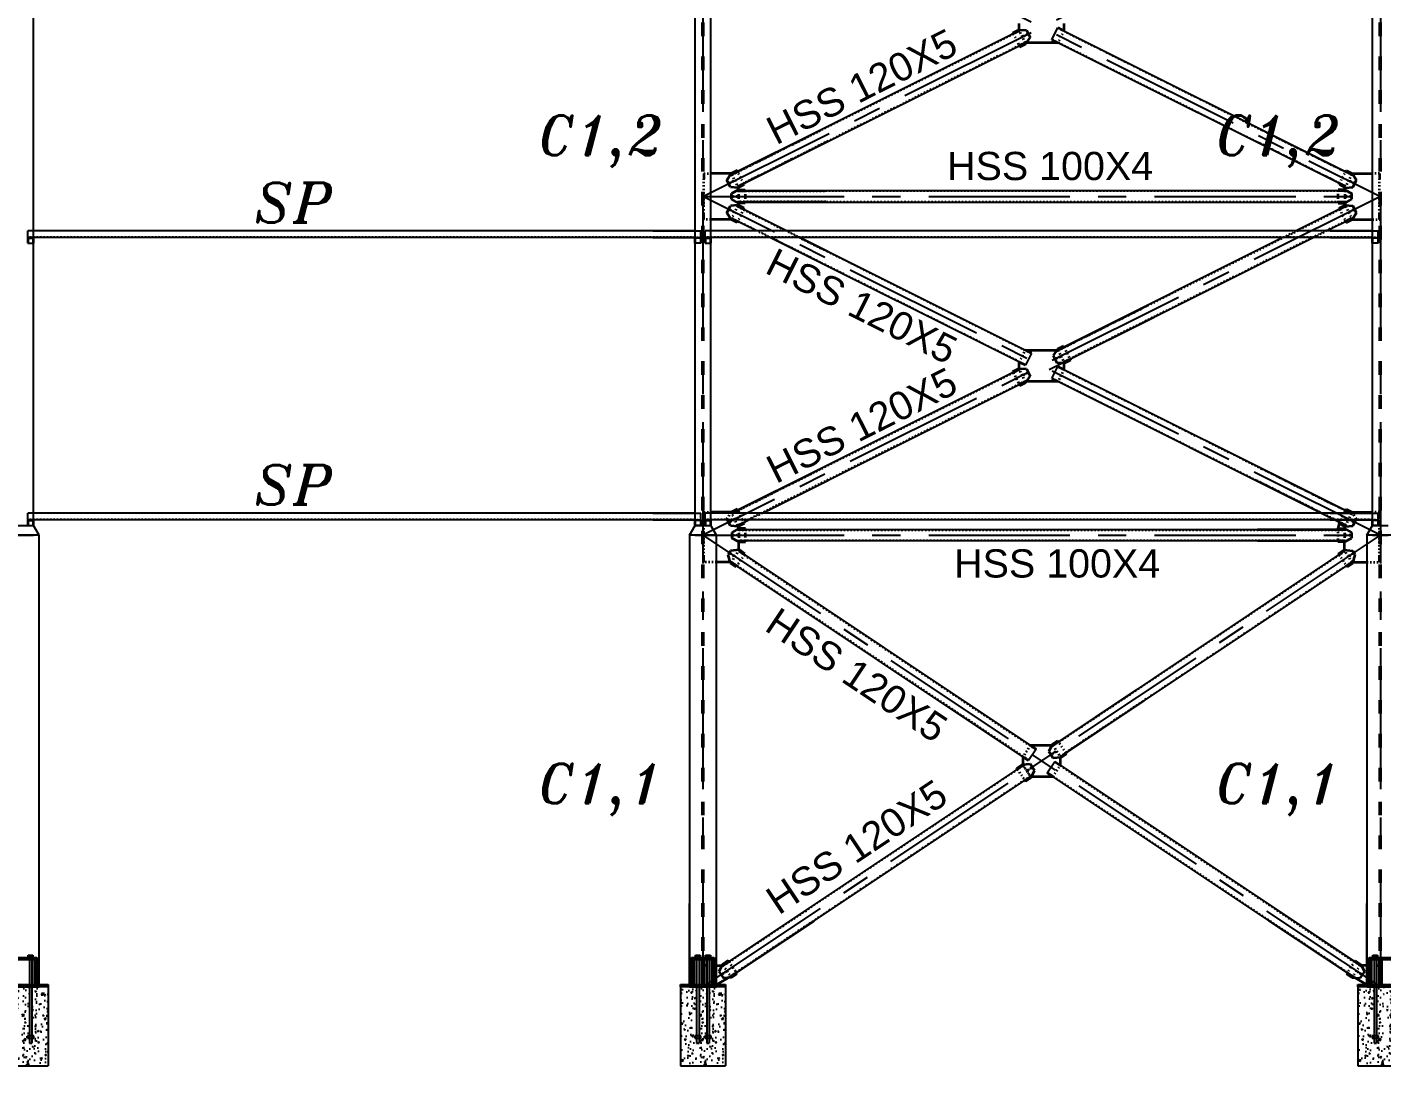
# Model space of a CAD drawing. Header units: inches. Extents: x -15 to 1885144, y -42615 to 866270.
# Drawn here: x 1685010 to 1697010, y -40137 to -30937 of the extents above; entities that cross this region are included whole.
import ezdxf

# ---------------------------------------------------------------- set-up
doc = ezdxf.new("R2010")
doc.units = ezdxf.units.IN
doc.header["$LTSCALE"] = 100
doc.header["$MEASUREMENT"] = 0
for name, pattern in [('CENTER', [2, 1.25, -0.25, 0.25, -0.25]), ('dash line', [30, 12, -18]), ('PHANTOM2', [1.25, 0.625, -0.125, 0.125, -0.125, 0.125, -0.125])]:
    doc.linetypes.add(name, pattern=pattern)
for name, color, linetype in [('axis', 8, 'PHANTOM2'), ('bolt', 1, 'Continuous'), ('bracing', 6, 'Continuous'), ('layout', 7, 'Continuous'), ('pedestal', 9, 'Continuous'), ('purlins', 4, 'Continuous'), ('sections', 3, 'Continuous'), ('text', 3, 'Continuous')]:
    doc.layers.add(name, color=color, linetype=linetype)
doc.layers.add('gusset plate', color=1, linetype='Continuous', lineweight=35)
doc.layers.add('weld', color=2, linetype='Continuous', lineweight=35)
doc.styles.get("Standard").update_dxf_attribs({"font": 'arial.ttf'})
doc.styles.add('TEXT-3', font='ITALICT.shx', dxfattribs={"height": 350})
pattern_1 = [(45, (811036.16079, -96278.5283), (-0.088388347648, 0.088388347648), [])]
pattern_2 = [(45, (811036.16079, -93778.5283), (-0.088388347648, 0.088388347648), [])]

# ---------------------------------------------------------------- blocks, each defined once
blk = doc.blocks.new('*U1041')
at = {"layer": 'text', "linetype": 'Continuous', "style": 'TEXT-3'}
for s, p in [('C1,3', (-617, 5050)), ('C1,2', (-617, 407)), ('C1,1', (-617, -5334))]:
    blk.add_text(s, height=350, dxfattribs=at).set_placement(p)
blk = doc.blocks.new('*U1042')
at = {"layer": 'text', "color": 0, "linetype": 'ByBlock', "lineweight": -2, "transparency": 16777216}
for p in [(48000, 0), (54000, 0)]:
    blk.add_blockref('*U1041', p, dxfattribs=at)

msp = doc.modelspace()

# ---------------------------------------------------------------- hatches: boundary and pattern name
at = {"layer": 'bolt', "ltscale": 10}
h = msp.add_hatch(dxfattribs=at)
h.set_pattern_fill('ANSI31', color=256)
h.set_pattern_definition([(45, (805036.16079, -93778.5283), (-0.088388347648, 0.088388347648), [])])
h.paths.add_polyline_path([(1685035.789, -32800.118), (1685045.789, -32800.118), (1685045.789, -32805.118), (1685035.789, -32805.118)])
h = msp.add_hatch(dxfattribs=at)
h.set_pattern_fill('ANSI31', color=256)
h.set_pattern_definition(pattern_2)
h.paths.add_polyline_path([(1690955.789, -32800.118), (1690945.789, -32800.118), (1690945.789, -32805.118), (1690955.789, -32805.118)])
h = msp.add_hatch(dxfattribs=at)
h.set_pattern_fill('ANSI31', color=256)
h.set_pattern_definition(pattern_2)
h.paths.add_polyline_path([(1691035.789, -32800.118), (1691045.789, -32800.118), (1691045.789, -32805.118), (1691035.789, -32805.118)])
h = msp.add_hatch(dxfattribs=at)
h.set_pattern_fill('ANSI31', color=256)
h.set_pattern_definition([(45, (817036.16079, -93778.5283), (-0.088388347648, 0.088388347648), [])])
h.paths.add_polyline_path([(1696955.789, -32800.118), (1696945.789, -32800.118), (1696945.789, -32805.118), (1696955.789, -32805.118)])
h = msp.add_hatch(dxfattribs=at)
h.set_pattern_fill('ANSI31', color=256)
h.set_pattern_definition([(45, (805036.16079, -96278.5283), (-0.088388347648, 0.088388347648), [])])
h.paths.add_polyline_path([(1685035.789, -35300.118), (1685045.789, -35300.118), (1685045.789, -35305.118), (1685035.789, -35305.118)])
h = msp.add_hatch(dxfattribs=at)
h.set_pattern_fill('ANSI31', color=256)
h.set_pattern_definition(pattern_1)
h.paths.add_polyline_path([(1690955.789, -35300.118), (1690945.789, -35300.118), (1690945.789, -35305.118), (1690955.789, -35305.118)])
h = msp.add_hatch(dxfattribs=at)
h.set_pattern_fill('ANSI31', color=256)
h.set_pattern_definition(pattern_1)
h.paths.add_polyline_path([(1691035.789, -35300.118), (1691045.789, -35300.118), (1691045.789, -35305.118), (1691035.789, -35305.118)])
h = msp.add_hatch(dxfattribs=at)
h.set_pattern_fill('ANSI31', color=256)
h.set_pattern_definition([(45, (817036.16079, -96278.5283), (-0.088388347648, 0.088388347648), [])])
h.paths.add_polyline_path([(1696955.789, -35300.118), (1696945.789, -35300.118), (1696945.789, -35305.118), (1696955.789, -35305.118)])
at = {"layer": 'pedestal', "ltscale": 10}
h = msp.add_hatch(dxfattribs=at)
h.set_pattern_fill('AR-CONC', color=256, scale=19)
h.set_pattern_definition([(50, (736714.38, -80412.62), (136.279435, -11.922906), [14.25, -156.75]), (355, (736714.38, -80412.62), (-26.362753, 142.916505), [11.4, -125.4]), (100.451444, (736725.74, -80413.61), (109.91668, 130.993598), [12.110636, -133.217001]), (46.1842, (736714.38, -80374.62), (202.775853, -31.448663), [21.375, -235.125]), (96.635635, (736731.28, -80377.24), (177.58577, 185.082534), [18.165965, -199.825614]), (351.184164, (736714.38, -80374.62), (177.58577, 185.082534), [17.1, -188.1]), (21, (736733.38, -80384.12), (113.41234, -76.497589), [14.25, -156.75]), (326, (736733.38, -80384.12), (46.229913, 137.778509), [11.4, -125.4]), (71.451445, (736742.83, -80390.5), (159.642252, 61.280919), [12.110636, -133.217001]), (37.5, (736714.383, -80412.62), (2.3103725, 63.2498322), [0, -123.88, 0, -127.3, 0, -125.875]), (7.5, (736714.38, -80412.62), (49.983212, 74.9382253), [0, -72.58, 0, -121.03, 0, -47.975]), (327.5, (736672.013, -80412.62), (101.426263, -4.2854256), [0, -47.5, 0, -148.2, 0, -196.65]), (317.5, (736653.01, -80412.62), (110.805372, 19.019947), [0, -61.75, 0, -98.42, 0, -139.65])])
h.paths.add_polyline_path([(1684939.789, -39436.72), (1684795.789, -39436.72), (1684795.789, -40136.72), (1685195.789, -40136.72), (1685195.789, -39436.72), (1685051.789, -39436.72), (1685051.789, -39871.72), (1685068.289, -39871.72), (1685068.289, -39891.72), (1685051.789, -39891.72), (1685051.789, -39936.72), (1685029.789, -39936.72), (1685029.789, -39891.72), (1685013.289, -39891.72), (1685013.289, -39871.72), (1685029.789, -39871.72), (1685029.789, -39436.72), (1684961.789, -39436.72), (1684961.789, -39871.72), (1684978.289, -39871.72), (1684978.289, -39891.72), (1684961.789, -39891.72), (1684961.789, -39936.72), (1684939.789, -39936.72), (1684939.789, -39891.72), (1684923.289, -39891.72), (1684923.289, -39871.72), (1684939.789, -39871.72)])
h = msp.add_hatch(dxfattribs=at)
h.set_pattern_fill('AR-CONC', color=256, scale=19)
h.set_pattern_definition([(50, (742714.38, -80412.62), (136.279435, -11.922906), [14.25, -156.75]), (355, (742714.38, -80412.62), (-26.362753, 142.916505), [11.4, -125.4]), (100.451444, (742725.74, -80413.61), (109.91668, 130.993598), [12.110636, -133.217001]), (46.1842, (742714.38, -80374.62), (202.775853, -31.448663), [21.375, -235.125]), (96.635635, (742731.28, -80377.24), (177.58577, 185.082534), [18.165965, -199.825614]), (351.184164, (742714.38, -80374.62), (177.58577, 185.082534), [17.1, -188.1]), (21, (742733.38, -80384.12), (113.41234, -76.497589), [14.25, -156.75]), (326, (742733.38, -80384.12), (46.229913, 137.778509), [11.4, -125.4]), (71.451445, (742742.83, -80390.5), (159.642252, 61.280919), [12.110636, -133.217001]), (37.5, (742714.383, -80412.62), (2.3103725, 63.2498322), [0, -123.88, 0, -127.3, 0, -125.875]), (7.5, (742714.38, -80412.62), (49.983212, 74.9382253), [0, -72.58, 0, -121.03, 0, -47.975]), (327.5, (742672.013, -80412.62), (101.426263, -4.2854256), [0, -47.5, 0, -148.2, 0, -196.65]), (317.5, (742653.01, -80412.62), (110.805372, 19.019947), [0, -61.75, 0, -98.42, 0, -139.65])])
h.paths.add_polyline_path([(1690939.789, -39436.72), (1690795.789, -39436.72), (1690795.789, -40136.72), (1691195.789, -40136.72), (1691195.789, -39436.72), (1691051.789, -39436.72), (1691051.789, -39871.72), (1691068.289, -39871.72), (1691068.289, -39891.72), (1691051.789, -39891.72), (1691051.789, -39936.72), (1691029.789, -39936.72), (1691029.789, -39891.72), (1691013.289, -39891.72), (1691013.289, -39871.72), (1691029.789, -39871.72), (1691029.789, -39436.72), (1690961.789, -39436.72), (1690961.789, -39871.72), (1690978.289, -39871.72), (1690978.289, -39891.72), (1690961.789, -39891.72), (1690961.789, -39936.72), (1690939.789, -39936.72), (1690939.789, -39891.72), (1690923.289, -39891.72), (1690923.289, -39871.72), (1690939.789, -39871.72)])
h = msp.add_hatch(dxfattribs=at)
h.set_pattern_fill('AR-CONC', color=256, scale=19)
h.set_pattern_definition([(50, (748714.38, -80412.62), (136.279435, -11.922906), [14.25, -156.75]), (355, (748714.38, -80412.62), (-26.362753, 142.916505), [11.4, -125.4]), (100.451444, (748725.74, -80413.61), (109.91668, 130.993598), [12.110636, -133.217001]), (46.1842, (748714.38, -80374.62), (202.775853, -31.448663), [21.375, -235.125]), (96.635635, (748731.28, -80377.24), (177.58577, 185.082534), [18.165965, -199.825614]), (351.184164, (748714.38, -80374.62), (177.58577, 185.082534), [17.1, -188.1]), (21, (748733.38, -80384.12), (113.41234, -76.497589), [14.25, -156.75]), (326, (748733.38, -80384.12), (46.229913, 137.778509), [11.4, -125.4]), (71.451445, (748742.83, -80390.5), (159.642252, 61.280919), [12.110636, -133.217001]), (37.5, (748714.383, -80412.62), (2.3103725, 63.2498322), [0, -123.88, 0, -127.3, 0, -125.875]), (7.5, (748714.38, -80412.62), (49.983212, 74.9382253), [0, -72.58, 0, -121.03, 0, -47.975]), (327.5, (748672.013, -80412.62), (101.426263, -4.2854256), [0, -47.5, 0, -148.2, 0, -196.65]), (317.5, (748653.01, -80412.62), (110.805372, 19.019947), [0, -61.75, 0, -98.42, 0, -139.65])])
h.paths.add_polyline_path([(1696939.789, -39436.72), (1696795.789, -39436.72), (1696795.789, -40136.72), (1697195.789, -40136.72), (1697195.789, -39436.72), (1697051.789, -39436.72), (1697051.789, -39871.72), (1697068.289, -39871.72), (1697068.289, -39891.72), (1697051.789, -39891.72), (1697051.789, -39936.72), (1697029.789, -39936.72), (1697029.789, -39891.72), (1697013.289, -39891.72), (1697013.289, -39871.72), (1697029.789, -39871.72), (1697029.789, -39436.72), (1696961.789, -39436.72), (1696961.789, -39871.72), (1696978.289, -39871.72), (1696978.289, -39891.72), (1696961.789, -39891.72), (1696961.789, -39936.72), (1696939.789, -39936.72), (1696939.789, -39891.72), (1696923.289, -39891.72), (1696923.289, -39871.72), (1696939.789, -39871.72)])

# ---------------------------------------------------------------- linework, layer by layer
at = {"layer": 'axis', "linetype": 'CENTER', "ltscale": 10}
for p, q in [((1690995.789, -26436.72), (1690995.789, -39436.72)), ((1696995.789, -26436.72), (1696995.789, -39436.72)), ((1690995.789, -32436.72), (1696995.789, -29436.72)), ((1690995.789, -29436.72), (1696995.789, -32436.72)), ((1690995.789, -32436.72), (1696995.789, -32436.72)), ((1696995.789, -35436.72), (1690995.789, -32436.72)), ((1696995.789, -32436.72), (1690995.789, -35436.72)), ((1690995.789, -35436.72), (1696995.789, -35436.72)), ((1690995.789, -39436.72), (1696995.789, -35436.72)), ((1690995.789, -35436.72), (1696995.789, -39436.72))]:
    msp.add_line(p, q, dxfattribs=at)
at = {"layer": 'bolt', "ltscale": 10}
for p, q in [((1685035.789, -32805.118), (1685035.789, -32800.118)), ((1685045.789, -32805.118), (1685045.789, -32800.118)), ((1690945.789, -32805.118), (1690945.789, -32800.118)), ((1690955.789, -32805.118), (1690955.789, -32800.118)), ((1691035.789, -32805.118), (1691035.789, -32800.118)), ((1691045.789, -32805.118), (1691045.789, -32800.118)), ((1696945.789, -32805.118), (1696945.789, -32800.118)), ((1696955.789, -32805.118), (1696955.789, -32800.118)), ((1685035.789, -35305.118), (1685035.789, -35300.118)), ((1685045.789, -35305.118), (1685045.789, -35300.118)), ((1690945.789, -35305.118), (1690945.789, -35300.118)), ((1690955.789, -35305.118), (1690955.789, -35300.118)), ((1691035.789, -35305.118), (1691035.789, -35300.118)), ((1691045.789, -35305.118), (1691045.789, -35300.118)), ((1696945.789, -35305.118), (1696945.789, -35300.118)), ((1696955.789, -35305.118), (1696955.789, -35300.118)), ((1691195, -39304.378), (1691170.011, -39320.979)), ((1691207.494, -39296.078), (1691195, -39304.378)), ((1696784.084, -39296.078), (1696796.578, -39304.378)), ((1696796.578, -39304.378), (1696821.566, -39320.979))]:
    msp.add_line(p, q, dxfattribs=at)
at = {"layer": 'bolt'}
for p, q in [((1685019.789, -39176.72), (1685019.789, -39156.72)), ((1685019.789, -39156.72), (1685061.789, -39156.72)), ((1685029.789, -39176.72), (1685019.789, -39176.72)), ((1685029.789, -39156.72), (1685029.789, -39176.72)), ((1685040.789, -39156.72), (1685040.789, -39176.72)), ((1685051.789, -39156.72), (1685051.789, -39176.72)), ((1685061.789, -39156.72), (1685061.789, -39176.72)), ((1690929.789, -39176.72), (1690929.789, -39156.72)), ((1690929.789, -39156.72), (1690971.789, -39156.72)), ((1690939.789, -39176.72), (1690929.789, -39176.72)), ((1690939.789, -39156.72), (1690939.789, -39176.72)), ((1690950.789, -39156.72), (1690950.789, -39176.72)), ((1690961.789, -39156.72), (1690961.789, -39176.72)), ((1690971.789, -39156.72), (1690971.789, -39176.72)), ((1691019.789, -39176.72), (1691019.789, -39156.72)), ((1691019.789, -39156.72), (1691061.789, -39156.72)), ((1691029.789, -39176.72), (1691019.789, -39176.72)), ((1691029.789, -39156.72), (1691029.789, -39176.72)), ((1691040.789, -39156.72), (1691040.789, -39176.72)), ((1691051.789, -39156.72), (1691051.789, -39176.72)), ((1691061.789, -39156.72), (1691061.789, -39176.72)), ((1696929.789, -39176.72), (1696929.789, -39156.72)), ((1696929.789, -39156.72), (1696971.789, -39156.72)), ((1696939.789, -39176.72), (1696929.789, -39176.72)), ((1696939.789, -39156.72), (1696939.789, -39176.72)), ((1696950.789, -39156.72), (1696950.789, -39176.72)), ((1696961.789, -39156.72), (1696961.789, -39176.72)), ((1696971.789, -39156.72), (1696971.789, -39176.72)), ((1685029.789, -39436.72), (1685029.789, -39936.72)), ((1685051.789, -39436.72), (1685051.789, -39936.72)), ((1690939.789, -39436.72), (1690939.789, -39936.72)), ((1690961.789, -39436.72), (1690961.789, -39936.72)), ((1691029.789, -39436.72), (1691029.789, -39936.72)), ((1691051.789, -39436.72), (1691051.789, -39936.72)), ((1696939.789, -39436.72), (1696939.789, -39936.72)), ((1696961.789, -39436.72), (1696961.789, -39936.72)), ((1685068.289, -39871.72), (1685013.289, -39871.72)), ((1685013.289, -39871.72), (1685013.289, -39891.72)), ((1685013.289, -39891.72), (1685068.289, -39891.72)), ((1685029.789, -39936.72), (1685051.789, -39936.72)), ((1685068.289, -39891.72), (1685068.289, -39871.72)), ((1690978.289, -39871.72), (1690923.289, -39871.72)), ((1690923.289, -39871.72), (1690923.289, -39891.72)), ((1690923.289, -39891.72), (1690978.289, -39891.72)), ((1690939.789, -39936.72), (1690961.789, -39936.72)), ((1690978.289, -39891.72), (1690978.289, -39871.72)), ((1691068.289, -39871.72), (1691013.289, -39871.72)), ((1691013.289, -39871.72), (1691013.289, -39891.72)), ((1691013.289, -39891.72), (1691068.289, -39891.72)), ((1691029.789, -39936.72), (1691051.789, -39936.72)), ((1691068.289, -39891.72), (1691068.289, -39871.72)), ((1696978.289, -39871.72), (1696923.289, -39871.72)), ((1696923.289, -39871.72), (1696923.289, -39891.72)), ((1696923.289, -39891.72), (1696978.289, -39891.72)), ((1696939.789, -39936.72), (1696961.789, -39936.72)), ((1696978.289, -39891.72), (1696978.289, -39871.72))]:
    msp.add_line(p, q, dxfattribs=at)
at = {"layer": 'bolt', "linetype": 'dash line'}
for p, q in [((1685029.789, -39176.72), (1685029.789, -39436.72)), ((1685051.789, -39176.72), (1685051.789, -39436.72)), ((1690939.789, -39176.72), (1690939.789, -39436.72)), ((1690961.789, -39176.72), (1690961.789, -39436.72)), ((1691029.789, -39176.72), (1691029.789, -39436.72)), ((1691051.789, -39176.72), (1691051.789, -39436.72)), ((1696939.789, -39176.72), (1696939.789, -39436.72)), ((1696961.789, -39176.72), (1696961.789, -39436.72))]:
    msp.add_line(p, q, dxfattribs=at)
at = {"layer": 'bolt', "ltscale": 10}
for centre in [(1693838.208, -31015.511), (1693865.041, -31002.094), (1691236.537, -32316.347), (1691263.369, -32302.93), (1696728.208, -32302.93), (1696755.041, -32316.347), (1691264.439, -32436.72), (1691294.439, -32436.72), (1696697.139, -32436.72), (1696727.139, -32436.72), (1691236.537, -32557.094), (1691263.369, -32570.511), (1696728.208, -32570.511), (1696755.041, -32557.094), (1694126.537, -33871.347), (1694153.369, -33857.93), (1693838.208, -34015.511), (1693865.041, -34002.094), (1691236.537, -35316.347), (1691263.369, -35302.93), (1696728.208, -35302.93), (1696755.041, -35316.347), (1691267.774, -35436.72), (1691297.774, -35436.72), (1696693.803, -35436.72), (1696723.803, -35436.72), (1691242.048, -35600.888), (1691267.007, -35617.532), (1696724.571, -35617.532), (1696749.53, -35600.888), (1694090.654, -37373.477), (1694115.616, -37356.836), (1693875.962, -37516.605), (1693900.924, -37499.964), (1691170.011, -39320.979), (1691195, -39304.378), (1696796.578, -39304.378), (1696821.566, -39320.979)]:
    msp.add_circle(centre, 5, dxfattribs=at)
at = {"layer": 'bracing', "ltscale": 10}
for p, q in [((1694086.287, -31049.052), (1694139.953, -30941.72)), ((1693744.294, -30995.386), (1691303.619, -32215.724)), ((1696634.294, -32323.055), (1694139.953, -31075.884)), ((1694193.619, -30968.553), (1696687.959, -32215.724)), ((1691357.284, -32323.055), (1693797.959, -31102.717)), ((1692047.412, -31843.827), (1691249.953, -32242.556)), ((1695944.166, -31843.827), (1696741.625, -32242.556)), ((1691303.619, -32349.888), (1692101.077, -31951.158)), ((1696687.959, -32349.888), (1695890.5, -31951.158)), ((1691309.439, -32386.72), (1692085.051, -32386.72)), ((1696682.139, -32386.72), (1691369.439, -32386.72)), ((1692085.051, -32486.72), (1691309.439, -32486.72)), ((1691369.439, -32486.72), (1696682.139, -32486.72)), ((1691472.42, -32742.118), (1691249.953, -32630.884)), ((1691303.619, -32523.553), (1691740.748, -32742.118)), ((1696687.959, -32523.553), (1696250.83, -32742.118)), ((1696519.158, -32742.118), (1696741.625, -32630.884)), ((1692047.412, -33029.614), (1691584.42, -32798.118)), ((1693851.625, -33931.72), (1691588.42, -32800.118)), ((1691852.748, -32798.118), (1692101.077, -32922.283)), ((1691856.748, -32800.118), (1693905.29, -33824.389)), ((1694062.871, -33970.261), (1696407.158, -32798.118)), ((1696138.83, -32798.118), (1694193.619, -33770.724)), ((1694937.412, -33398.827), (1694139.953, -33797.556)), ((1694193.619, -33904.888), (1694991.077, -33506.158)), ((1693905.29, -33824.389), (1693851.625, -33931.72)), ((1694086.287, -34049.052), (1694139.953, -33941.72)), ((1693744.294, -33995.386), (1691303.619, -35215.724)), ((1696468.42, -35240.118), (1694139.953, -34075.884)), ((1694193.619, -33968.553), (1696687.959, -35215.724)), ((1691523.158, -35240.118), (1693797.959, -34102.717)), ((1692047.412, -34843.827), (1691249.953, -35242.556)), ((1695944.166, -34843.827), (1696741.625, -35242.556)), ((1691519.158, -35242.118), (1692101.077, -34951.158)), ((1696687.959, -35349.888), (1695890.5, -34951.158)), ((1691303.619, -35349.888), (1691407.158, -35298.118)), ((1691312.774, -35386.72), (1696678.803, -35386.72)), ((1696678.803, -35386.72), (1695906.527, -35386.72)), ((1696678.803, -35486.72), (1691312.774, -35486.72)), ((1695906.527, -35486.72), (1696678.803, -35486.72)), ((1691312.774, -35575.923), (1693896.779, -37298.592)), ((1696678.803, -35575.923), (1694144.733, -37265.303)), ((1693830.204, -37398.431), (1691246.21, -35675.769)), ((1694211.297, -37365.149), (1696745.367, -35675.769)), ((1693204.842, -36837.311), (1693946.686, -37331.874)), ((1694836.659, -36804.029), (1694094.814, -37298.592)), ((1693880.122, -37431.72), (1693138.278, -36937.157)), ((1694161.378, -37398.438), (1694903.223, -36903.875)), ((1693946.686, -37331.874), (1693880.122, -37431.72)), ((1693830.199, -37475.002), (1691223.988, -39212.476)), ((1694044.891, -37541.566), (1694111.455, -37441.72)), ((1696701.187, -39312.43), (1694044.891, -37541.566)), ((1694111.455, -37441.72), (1696767.589, -39212.476)), ((1691290.391, -39312.43), (1693896.763, -37574.848)), ((1691916.937, -38752.739), (1691174.293, -39246.101)), ((1696074.641, -38752.739), (1696817.285, -39246.101)), ((1691240.695, -39346.055), (1691983.339, -38852.693)), ((1696750.883, -39346.055), (1696008.239, -38852.693))]:
    msp.add_line(p, q, dxfattribs=at)
at = {"layer": 'bracing', "linetype": 'dash line', "ltscale": 0.01}
for p, q in [((1694137.717, -30946.193), (1696685.723, -32220.196)), ((1693800.195, -30973.025), (1691305.855, -32220.196)), ((1693849.389, -31071.412), (1691355.048, -32318.583)), ((1693851.625, -31075.884), (1693797.959, -30968.553)), ((1694088.523, -31044.58), (1696636.53, -32318.583)), ((1691252.189, -32247.028), (1692049.648, -31848.299)), ((1696739.389, -32247.028), (1695941.93, -31848.299)), ((1691301.383, -32345.415), (1692098.841, -31946.686)), ((1696690.195, -32345.415), (1695892.736, -31946.686)), ((1691309.439, -32390.72), (1692085.051, -32390.72)), ((1696682.139, -32390.72), (1691369.439, -32390.72)), ((1692085.051, -32482.72), (1691309.439, -32482.72)), ((1691369.439, -32482.72), (1696706.388, -32482.72)), ((1691252.189, -32626.412), (1691483.6, -32742.118)), ((1691301.383, -32528.025), (1691729.568, -32742.118)), ((1696690.195, -32528.025), (1696262.01, -32742.118)), ((1696739.389, -32626.412), (1696507.978, -32742.118)), ((1691584.42, -32798.118), (1691472.42, -32742.118)), ((1691483.6, -32742.118), (1691595.6, -32798.118)), ((1691841.568, -32798.118), (1691729.568, -32742.118)), ((1691740.748, -32742.118), (1691852.748, -32798.118)), ((1696250.83, -32742.118), (1696138.83, -32798.118)), ((1696150.01, -32798.118), (1696266.01, -32740.118)), ((1696507.978, -32742.118), (1696395.978, -32798.118)), ((1696407.158, -32798.118), (1696519.158, -32742.118)), ((1691595.6, -32798.118), (1692049.648, -33025.142)), ((1693853.861, -33927.248), (1691599.6, -32800.118)), ((1691841.568, -32798.118), (1692098.841, -32926.755)), ((1693903.054, -33828.861), (1691845.568, -32800.118)), ((1696150.01, -32798.118), (1694195.855, -33775.196)), ((1696395.978, -32798.118), (1694245.048, -33873.583)), ((1694142.189, -33802.028), (1694939.648, -33403.299)), ((1694191.383, -33900.415), (1694988.841, -33501.686)), ((1694139.953, -33797.556), (1694193.619, -33904.888)), ((1694137.717, -33946.193), (1696685.723, -35220.196)), ((1693800.195, -33973.025), (1691305.855, -35220.196)), ((1693849.389, -34071.412), (1691511.978, -35240.118)), ((1693851.625, -34075.884), (1693797.959, -33968.553)), ((1694088.523, -34044.58), (1696479.6, -35240.118)), ((1691252.189, -35247.028), (1692049.648, -34848.299)), ((1696739.389, -35247.028), (1695941.93, -34848.299)), ((1691507.978, -35242.118), (1692098.841, -34946.686)), ((1696690.195, -35345.415), (1695892.736, -34946.686)), ((1691507.978, -35242.118), (1691355.048, -35318.583)), ((1691407.158, -35298.118), (1691519.158, -35242.118)), ((1691312.774, -35390.72), (1696678.803, -35390.72)), ((1696678.803, -35390.72), (1695906.527, -35390.72)), ((1696678.803, -35482.72), (1691312.774, -35482.72)), ((1695906.527, -35482.72), (1696678.803, -35482.72)), ((1691310.001, -35580.083), (1693893.995, -37302.746)), ((1696681.577, -35580.083), (1694147.506, -37269.464)), ((1691248.984, -35671.609), (1693832.978, -37394.271)), ((1696742.594, -35671.609), (1694208.523, -37360.989)), ((1694097.588, -37302.753), (1694839.432, -36808.19)), ((1693882.896, -37427.56), (1693141.051, -36932.997)), ((1693943.913, -37336.035), (1693202.068, -36841.472)), ((1694158.605, -37394.278), (1694900.449, -36899.715)), ((1694094.814, -37298.592), (1694161.378, -37398.438)), ((1693832.973, -37479.163), (1691226.755, -39216.641)), ((1693896.763, -37574.848), (1693830.199, -37475.002)), ((1694047.665, -37537.406), (1696703.954, -39308.265)), ((1694108.682, -37445.881), (1696764.823, -39216.641)), ((1693893.99, -37570.688), (1691287.624, -39308.265)), ((1691177.06, -39250.266), (1691919.703, -38756.904)), ((1696814.518, -39250.266), (1696071.874, -38756.904)), ((1691237.928, -39341.89), (1691980.572, -38848.528)), ((1696753.649, -39341.89), (1696011.006, -38848.528))]:
    msp.add_line(p, q, dxfattribs=at)
at = {"layer": 'gusset plate', "ltscale": 10}
for p, q in [((1693739.821, -30986.442), (1693793.487, -30959.609)), ((1693793.487, -30959.609), (1693862.374, -30963.219)), ((1693797.959, -30968.553), (1693797.959, -30904.888)), ((1694193.619, -30904.888), (1694193.619, -30968.553)), ((1693744.294, -30995.386), (1693739.821, -30986.442)), ((1694139.953, -31075.884), (1693851.625, -31075.884)), ((1693856.097, -31084.829), (1693894.541, -31027.553)), ((1693862.374, -30963.219), (1693894.541, -31027.553)), ((1693797.959, -31102.717), (1693802.431, -31111.662)), ((1693802.431, -31111.662), (1693856.097, -31084.829)), ((1691245.481, -32233.612), (1691065.789, -32233.612)), ((1691245.481, -32233.612), (1691207.037, -32290.888)), ((1691299.146, -32206.779), (1691245.481, -32233.612)), ((1691249.953, -32242.556), (1691245.481, -32233.612)), ((1691303.619, -32215.724), (1691299.146, -32206.779)), ((1696687.959, -32215.724), (1696692.431, -32206.779)), ((1696692.431, -32206.779), (1696746.097, -32233.612)), ((1696741.625, -32242.556), (1696746.097, -32233.612)), ((1696746.097, -32233.612), (1696925.789, -32233.612)), ((1696746.097, -32233.612), (1696784.541, -32290.888)), ((1691239.204, -32355.222), (1691207.037, -32290.888)), ((1691308.091, -32358.832), (1691239.204, -32355.222)), ((1691309.439, -32376.72), (1691249.439, -32411.361)), ((1691309.439, -32386.72), (1691303.619, -32349.888)), ((1691361.756, -32331.999), (1691308.091, -32358.832)), ((1691309.439, -32376.72), (1691369.439, -32376.72)), ((1691357.284, -32323.055), (1691361.756, -32331.999)), ((1691369.439, -32376.72), (1691369.439, -32386.72)), ((1696682.139, -32376.72), (1696622.139, -32376.72)), ((1696629.821, -32331.999), (1696683.487, -32358.832)), ((1696682.139, -32386.72), (1696687.959, -32349.888)), ((1696682.139, -32376.72), (1696742.139, -32411.361)), ((1696683.487, -32358.832), (1696752.374, -32355.222)), ((1696752.374, -32355.222), (1696784.541, -32290.888)), ((1691003.289, -32432.97), (1691003.289, -32440.47)), ((1691207.037, -32582.553), (1691239.204, -32518.219)), ((1691308.091, -32514.609), (1691239.204, -32518.219)), ((1691249.439, -32462.079), (1691249.439, -32411.361)), ((1691309.439, -32496.72), (1691249.439, -32462.079)), ((1691309.439, -32486.72), (1691303.619, -32523.553)), ((1691361.756, -32541.442), (1691308.091, -32514.609)), ((1691369.439, -32496.72), (1691309.439, -32496.72)), ((1691369.439, -32486.72), (1691369.439, -32496.72)), ((1696622.139, -32496.72), (1696682.139, -32496.72)), ((1696629.821, -32541.442), (1696683.487, -32514.609)), ((1696682.139, -32496.72), (1696742.139, -32462.079)), ((1696682.139, -32486.72), (1696687.959, -32523.553)), ((1696683.487, -32514.609), (1696752.374, -32518.219)), ((1696742.139, -32462.079), (1696742.139, -32411.361)), ((1696784.541, -32582.553), (1696752.374, -32518.219)), ((1696988.289, -32432.97), (1696988.289, -32440.47)), ((1691245.481, -32639.829), (1691065.789, -32639.829)), ((1691245.481, -32639.829), (1691207.037, -32582.553)), ((1691249.953, -32630.884), (1691245.481, -32639.829)), ((1691299.146, -32666.662), (1691245.481, -32639.829)), ((1691357.284, -32550.386), (1691361.756, -32541.442)), ((1696692.431, -32666.662), (1696746.097, -32639.829)), ((1696741.625, -32630.884), (1696746.097, -32639.829)), ((1696746.097, -32639.829), (1696784.541, -32582.553)), ((1696746.097, -32639.829), (1696925.789, -32639.829)), ((1691303.619, -32657.717), (1691299.146, -32666.662)), ((1696687.959, -32657.717), (1696692.431, -32666.662)), ((1693851.625, -33797.556), (1694139.953, -33797.556)), ((1694135.481, -33788.612), (1694097.037, -33845.888)), ((1694189.146, -33761.779), (1694135.481, -33788.612)), ((1694193.619, -33770.724), (1694189.146, -33761.779)), ((1693739.821, -33986.442), (1693793.487, -33959.609)), ((1693793.487, -33959.609), (1693862.374, -33963.219)), ((1693797.959, -33968.553), (1693797.959, -33904.888)), ((1694097.037, -33845.888), (1694129.204, -33910.222)), ((1694198.091, -33913.832), (1694129.204, -33910.222)), ((1694193.619, -33904.888), (1694193.619, -33968.553)), ((1694251.756, -33886.999), (1694198.091, -33913.832)), ((1694247.284, -33878.055), (1694251.756, -33886.999)), ((1693744.294, -33995.386), (1693739.821, -33986.442)), ((1694139.953, -34075.884), (1693851.625, -34075.884)), ((1693856.097, -34084.829), (1693894.541, -34027.553)), ((1693862.374, -33963.219), (1693894.541, -34027.553)), ((1693797.959, -34102.717), (1693802.431, -34111.662)), ((1693802.431, -34111.662), (1693856.097, -34084.829)), ((1691245.481, -35233.612), (1691065.789, -35233.612)), ((1691245.481, -35233.612), (1691239.957, -35242.118)), ((1691299.146, -35206.779), (1691245.481, -35233.612)), ((1691249.953, -35242.556), (1691245.481, -35233.612)), ((1691252.189, -35247.028), (1691249.953, -35242.556)), ((1691303.619, -35215.724), (1691299.146, -35206.779)), ((1691303.619, -35215.724), (1691316.816, -35242.118)), ((1696687.959, -35215.724), (1696674.762, -35242.118)), ((1696687.959, -35215.724), (1696692.431, -35206.779)), ((1696692.431, -35206.779), (1696746.097, -35233.612)), ((1696739.389, -35247.028), (1696741.625, -35242.556)), ((1696741.625, -35242.556), (1696746.097, -35233.612)), ((1696746.097, -35233.612), (1696925.789, -35233.612)), ((1696746.097, -35233.612), (1696751.621, -35242.118)), ((1691238.66, -35354.135), (1691207.58, -35291.974)), ((1691308.091, -35358.832), (1691238.66, -35354.135)), ((1691312.774, -35376.72), (1691252.774, -35411.361)), ((1691312.774, -35386.72), (1691303.619, -35349.888)), ((1691361.756, -35331.999), (1691308.091, -35358.832)), ((1691372.774, -35376.72), (1691312.774, -35376.72)), ((1691357.284, -35323.055), (1691361.756, -35331.999)), ((1691372.774, -35386.72), (1691372.774, -35376.72)), ((1696618.803, -35376.72), (1696678.803, -35376.72)), ((1696629.821, -35331.999), (1696683.487, -35358.832)), ((1696678.803, -35386.72), (1696687.959, -35349.888)), ((1696678.803, -35376.72), (1696738.803, -35411.361)), ((1696683.487, -35358.832), (1696752.917, -35354.135)), ((1696752.917, -35354.135), (1696783.998, -35291.974)), ((1691252.774, -35411.361), (1691252.774, -35462.079)), ((1691312.774, -35496.72), (1691252.774, -35462.079)), ((1691312.774, -35575.923), (1691312.774, -35486.72)), ((1691312.774, -35496.72), (1691372.774, -35496.72)), ((1691372.774, -35496.72), (1691372.774, -35486.72)), ((1696678.803, -35496.72), (1696618.803, -35496.72)), ((1696678.803, -35496.72), (1696738.803, -35462.079)), ((1696678.803, -35575.923), (1696678.803, -35486.72)), ((1696738.803, -35411.361), (1696738.803, -35462.079)), ((1691240.777, -35575.753), (1691218.359, -35609.379)), ((1691240.637, -35684.092), (1691218.359, -35609.379)), ((1691318.321, -35567.602), (1691240.777, -35575.753)), ((1691368.244, -35600.884), (1691318.321, -35567.602)), ((1691362.697, -35609.205), (1691368.244, -35600.884)), ((1696623.333, -35600.884), (1696673.256, -35567.602)), ((1696673.256, -35567.602), (1696750.801, -35575.753)), ((1696750.801, -35575.753), (1696773.219, -35609.379)), ((1696750.94, -35684.092), (1696773.219, -35609.379)), ((1691246.21, -35675.769), (1691115.789, -35675.769)), ((1691290.586, -35717.371), (1691240.63, -35684.067)), ((1691296.133, -35709.051), (1691290.586, -35717.371)), ((1696695.444, -35709.051), (1696700.991, -35717.371)), ((1696700.991, -35717.371), (1696750.948, -35684.067)), ((1696745.367, -35675.769), (1696875.789, -35675.769)), ((1694094.814, -37298.592), (1693896.763, -37298.592)), ((1694089.267, -37290.272), (1694058.801, -37352.738)), ((1694139.19, -37256.99), (1694089.267, -37290.272)), ((1694144.737, -37265.31), (1694139.19, -37256.99)), ((1693830.199, -37398.438), (1693830.199, -37475.002)), ((1694058.801, -37352.738), (1694097.546, -37410.857)), ((1694166.925, -37406.759), (1694097.546, -37410.857)), ((1694161.378, -37475.002), (1694161.378, -37398.438)), ((1694216.848, -37373.477), (1694166.925, -37406.759)), ((1694211.301, -37365.156), (1694216.848, -37373.477)), ((1693774.729, -37499.964), (1693824.652, -37466.682)), ((1693780.276, -37508.284), (1693774.729, -37499.964)), ((1693824.652, -37466.682), (1693894.032, -37462.584)), ((1693894.032, -37462.584), (1693932.777, -37520.703)), ((1693902.31, -37583.169), (1693932.777, -37520.703)), ((1693846.84, -37608.13), (1693852.387, -37616.451)), ((1693852.387, -37616.451), (1693902.31, -37583.169)), ((1693896.763, -37574.848), (1694094.814, -37574.848)), ((1691168.759, -39237.772), (1691137.641, -39299.361)), ((1691218.736, -39204.57), (1691168.759, -39237.772)), ((1691224.27, -39212.9), (1691218.736, -39204.57)), ((1696767.308, -39212.9), (1696772.842, -39204.57)), ((1696772.842, -39204.57), (1696822.818, -39237.772)), ((1696822.818, -39237.772), (1696853.936, -39299.361)), ((1691115.789, -39246.101), (1691174.293, -39246.101)), ((1691137.641, -39299.361), (1691177.393, -39359.198)), ((1691246.229, -39354.384), (1691177.393, -39359.198)), ((1691296.206, -39321.183), (1691246.229, -39354.384)), ((1696700.906, -39312.854), (1696695.372, -39321.183)), ((1696695.372, -39321.183), (1696745.349, -39354.384)), ((1696745.349, -39354.384), (1696814.185, -39359.198)), ((1696853.936, -39299.361), (1696814.185, -39359.198)), ((1696875.789, -39246.101), (1696817.285, -39246.101))]:
    msp.add_line(p, q, dxfattribs=at)
at = {"layer": 'gusset plate', "linetype": 'dash line', "ltscale": 0.01}
for p, q in [((1693744.294, -30995.386), (1693797.959, -31102.717)), ((1693851.625, -31075.884), (1693797.959, -30968.553)), ((1694193.619, -30968.553), (1694139.953, -31075.884)), ((1691003.289, -32233.612), (1691065.789, -32233.612)), ((1691249.953, -32242.556), (1691303.619, -32349.888)), ((1691357.284, -32323.055), (1691303.619, -32215.724)), ((1696634.294, -32323.055), (1696687.959, -32215.724)), ((1696741.625, -32242.556), (1696687.959, -32349.888)), ((1696988.289, -32233.612), (1696925.789, -32233.612)), ((1691003.289, -32589.829), (1691003.289, -32283.612)), ((1691309.439, -32386.72), (1691309.439, -32486.72)), ((1691369.439, -32386.72), (1691369.439, -32486.72)), ((1696622.139, -32486.72), (1696622.139, -32386.72)), ((1696682.139, -32386.72), (1696682.139, -32486.72)), ((1696988.289, -32589.829), (1696988.289, -32283.612)), ((1691065.789, -32639.829), (1691003.289, -32639.829)), ((1691303.619, -32523.553), (1691249.953, -32630.884)), ((1691357.284, -32550.386), (1691303.619, -32657.717)), ((1696634.294, -32550.386), (1696687.959, -32657.717)), ((1696687.959, -32523.553), (1696741.625, -32630.884)), ((1696925.789, -32639.829), (1696988.289, -32639.829)), ((1693797.959, -33904.888), (1693851.625, -33797.556)), ((1694139.953, -33797.556), (1694193.619, -33904.888)), ((1694193.619, -33770.724), (1694247.284, -33878.055)), ((1693744.294, -33995.386), (1693797.959, -34102.717)), ((1693851.625, -34075.884), (1693797.959, -33968.553)), ((1694193.619, -33968.553), (1694139.953, -34075.884)), ((1691003.289, -35233.612), (1691065.789, -35233.612)), ((1691207.58, -35291.974), (1691239.957, -35242.118)), ((1691276.786, -35296.222), (1691252.189, -35247.028)), ((1691344.816, -35298.118), (1691316.816, -35242.118)), ((1696661.126, -35269.389), (1696634.294, -35323.055)), ((1696739.389, -35247.028), (1696714.792, -35296.222)), ((1696783.998, -35291.974), (1696751.621, -35242.118)), ((1696988.289, -35233.612), (1696925.789, -35233.612)), ((1691003.289, -35625.769), (1691003.289, -35283.612)), ((1691303.619, -35349.888), (1691276.786, -35296.222)), ((1691312.774, -35386.72), (1691312.774, -35486.72)), ((1691344.816, -35298.118), (1691357.284, -35323.055)), ((1691372.774, -35486.72), (1691372.774, -35386.72)), ((1696618.803, -35376.72), (1696618.803, -35496.72)), ((1696629.821, -35331.999), (1696634.294, -35323.055)), ((1696678.803, -35386.72), (1696678.803, -35486.72)), ((1696687.959, -35349.888), (1696714.792, -35296.222)), ((1696988.289, -35625.769), (1696988.289, -35283.612)), ((1691246.21, -35675.769), (1691312.774, -35575.923)), ((1691362.697, -35609.205), (1691296.133, -35709.051)), ((1696628.88, -35609.205), (1696695.444, -35709.051)), ((1696745.367, -35675.769), (1696678.803, -35575.923)), ((1691115.789, -35675.769), (1691003.289, -35675.769)), ((1696875.789, -35675.769), (1696988.289, -35675.769)), ((1693896.763, -37298.592), (1693830.199, -37398.438)), ((1694094.814, -37298.592), (1694161.378, -37398.438)), ((1694211.301, -37365.156), (1694144.737, -37265.31)), ((1693780.276, -37508.284), (1693846.84, -37608.13)), ((1693830.199, -37475.002), (1693896.763, -37574.848)), ((1694094.814, -37574.848), (1694161.378, -37475.002)), ((1691224.27, -39212.9), (1691296.206, -39321.183)), ((1696767.308, -39212.9), (1696700.906, -39312.854)), ((1691115.789, -39246.101), (1691003.289, -39246.101)), ((1691003.289, -39296.101), (1691003.289, -39366.72)), ((1691174.293, -39246.101), (1691240.695, -39346.055)), ((1696817.285, -39246.101), (1696750.883, -39346.055)), ((1696875.789, -39246.101), (1696988.289, -39246.101)), ((1696988.289, -39296.101), (1696988.289, -39366.72)), ((1691005.789, -39416.72), (1691115.789, -39416.72)), ((1696988.289, -39416.72), (1696875.789, -39416.72))]:
    msp.add_line(p, q, dxfattribs=at)
at = {"layer": 'gusset plate', "ltscale": 0.01}
for p, q in [((1696622.139, -32376.72), (1696622.139, -32386.72)), ((1696629.821, -32331.999), (1696634.294, -32323.055)), ((1696622.139, -32496.72), (1696622.139, -32486.72)), ((1696629.821, -32541.442), (1696634.907, -32551.612)), ((1696629.821, -35331.999), (1696618.803, -35376.72)), ((1696623.333, -35600.884), (1696628.88, -35609.205)), ((1691240.695, -39346.055), (1691118.299, -39416.72)), ((1696750.883, -39346.055), (1696873.279, -39416.72))]:
    msp.add_line(p, q, dxfattribs=at)
at = {"layer": 'layout', "linetype": 'dash line', "ltscale": 0.1}
for p, q in [((1690988.289, -39416.72), (1690988.289, -26136.72)), ((1691003.289, -39416.72), (1691003.289, -26136.72)), ((1696988.289, -39416.72), (1696988.289, -26136.72)), ((1697003.289, -39416.72), (1697003.289, -26136.72))]:
    msp.add_line(p, q, dxfattribs=at)
at = {"layer": 'layout', "ltscale": 0.01}
for p, q in [((1685065.789, -35350.118), (1685065.789, -30436.72)), ((1690925.789, -35350.118), (1690925.789, -30436.72)), ((1691065.789, -35350.118), (1691065.789, -30436.72)), ((1696925.789, -35350.118), (1696925.789, -30436.72)), ((1684925.789, -35350.118), (1685065.789, -35350.118)), ((1685115.789, -35436.72), (1685065.789, -35350.118)), ((1690875.789, -35436.72), (1690925.789, -35350.118)), ((1690925.789, -35350.118), (1691065.789, -35350.118)), ((1691115.789, -35436.72), (1691065.789, -35350.118)), ((1696875.789, -35436.72), (1696925.789, -35350.118)), ((1696925.789, -35350.118), (1697065.789, -35350.118)), ((1684925.789, -35436.72), (1685065.789, -35436.72)), ((1690925.789, -35436.72), (1691065.789, -35436.72)), ((1696925.789, -35436.72), (1697065.789, -35436.72))]:
    msp.add_line(p, q, dxfattribs=at)
at = {"layer": 'layout', "ltscale": 10}
for p, q in [((1685115.789, -35436.72), (1684875.789, -35436.72)), ((1685115.789, -39416.72), (1685115.789, -35436.72)), ((1691115.789, -35436.72), (1690875.789, -35436.72)), ((1690875.789, -35436.72), (1690875.789, -39416.72)), ((1691115.789, -39416.72), (1691115.789, -35436.72)), ((1697115.789, -35436.72), (1696875.789, -35436.72)), ((1696875.789, -35436.72), (1696875.789, -39416.72)), ((1684875.789, -39436.72), (1685115.789, -39436.72)), ((1690875.789, -39436.72), (1691115.789, -39436.72)), ((1696875.789, -39436.72), (1697115.789, -39436.72))]:
    msp.add_line(p, q, dxfattribs=at)
at = {"layer": 'pedestal', "ltscale": 10}
for p, q in [((1685195.789, -39436.72), (1685195.789, -40136.72)), ((1690795.789, -39436.72), (1690795.789, -40136.72)), ((1691195.789, -39436.72), (1691195.789, -40136.72)), ((1696795.789, -39436.72), (1696795.789, -40136.72)), ((1684795.789, -40136.72), (1685195.789, -40136.72)), ((1690795.789, -40136.72), (1691195.789, -40136.72)), ((1696795.789, -40136.72), (1697195.789, -40136.72))]:
    msp.add_line(p, q, dxfattribs=at)
at = {"layer": 'purlins', "ltscale": 10}
for p, q in [((1690925.789, -32740.118), (1685015.789, -32740.118)), ((1685015.789, -32800.118), (1685015.789, -32740.118)), ((1690551.836, -32740.118), (1690975.789, -32740.118)), ((1690975.789, -32800.118), (1690975.789, -32740.118)), ((1696925.789, -32740.118), (1691015.789, -32740.118)), ((1691015.789, -32800.118), (1691015.789, -32740.118)), ((1696551.836, -32740.118), (1696975.789, -32740.118)), ((1696975.789, -32800.118), (1696975.789, -32740.118)), ((1690925.789, -32800.118), (1685015.789, -32800.118)), ((1685065.789, -32800.118), (1685015.789, -32800.118)), ((1685015.789, -32800.118), (1685015.789, -32805.118)), ((1685015.789, -32805.118), (1685065.789, -32805.118)), ((1685015.789, -32805.118), (1685015.789, -32850.118)), ((1685015.789, -32850.118), (1685065.789, -32850.118)), ((1685065.789, -32805.118), (1685065.789, -32800.118)), ((1685065.789, -32850.118), (1685065.789, -32805.118)), ((1690551.836, -32800.118), (1690975.789, -32800.118)), ((1690925.789, -32800.118), (1690975.789, -32800.118)), ((1690925.789, -32805.118), (1690925.789, -32800.118)), ((1690975.789, -32805.118), (1690925.789, -32805.118)), ((1690925.789, -32850.118), (1690925.789, -32805.118)), ((1690975.789, -32850.118), (1690925.789, -32850.118)), ((1690975.789, -32800.118), (1690975.789, -32805.118)), ((1690975.789, -32805.118), (1690975.789, -32850.118)), ((1696925.789, -32800.118), (1691015.789, -32800.118)), ((1691065.789, -32800.118), (1691015.789, -32800.118)), ((1691015.789, -32800.118), (1691015.789, -32805.118)), ((1691015.789, -32805.118), (1691065.789, -32805.118)), ((1691015.789, -32805.118), (1691015.789, -32850.118)), ((1691015.789, -32850.118), (1691065.789, -32850.118)), ((1691065.789, -32805.118), (1691065.789, -32800.118)), ((1691065.789, -32850.118), (1691065.789, -32805.118)), ((1696551.836, -32800.118), (1696975.789, -32800.118)), ((1696925.789, -32800.118), (1696975.789, -32800.118)), ((1696925.789, -32805.118), (1696925.789, -32800.118)), ((1696975.789, -32805.118), (1696925.789, -32805.118)), ((1696925.789, -32850.118), (1696925.789, -32805.118)), ((1696975.789, -32850.118), (1696925.789, -32850.118)), ((1696975.789, -32800.118), (1696975.789, -32805.118)), ((1696975.789, -32805.118), (1696975.789, -32850.118)), ((1690925.789, -35240.118), (1685015.789, -35240.118)), ((1685015.789, -35300.118), (1685015.789, -35240.118)), ((1690551.836, -35240.118), (1690975.789, -35240.118)), ((1690975.789, -35300.118), (1690975.789, -35240.118)), ((1696925.789, -35240.118), (1691015.789, -35240.118)), ((1691015.789, -35300.118), (1691015.789, -35240.118)), ((1696551.836, -35240.118), (1696975.789, -35240.118)), ((1696975.789, -35300.118), (1696975.789, -35240.118)), ((1690925.789, -35300.118), (1685015.789, -35300.118)), ((1685065.789, -35300.118), (1685015.789, -35300.118)), ((1685015.789, -35300.118), (1685015.789, -35305.118)), ((1685015.789, -35305.118), (1685065.789, -35305.118)), ((1685015.789, -35305.118), (1685015.789, -35350.118)), ((1685015.789, -35350.118), (1685065.789, -35350.118)), ((1685065.789, -35305.118), (1685065.789, -35300.118)), ((1685065.789, -35350.118), (1685065.789, -35305.118)), ((1690551.836, -35300.118), (1690975.789, -35300.118)), ((1690925.789, -35300.118), (1690975.789, -35300.118)), ((1690925.789, -35305.118), (1690925.789, -35300.118)), ((1690975.789, -35305.118), (1690925.789, -35305.118)), ((1690925.789, -35350.118), (1690925.789, -35305.118)), ((1690975.789, -35350.118), (1690925.789, -35350.118)), ((1690975.789, -35300.118), (1690975.789, -35305.118)), ((1690975.789, -35305.118), (1690975.789, -35350.118)), ((1696925.789, -35300.118), (1691015.789, -35300.118)), ((1691065.789, -35300.118), (1691015.789, -35300.118)), ((1691015.789, -35300.118), (1691015.789, -35305.118)), ((1691015.789, -35305.118), (1691065.789, -35305.118)), ((1691015.789, -35305.118), (1691015.789, -35350.118)), ((1691015.789, -35350.118), (1691065.789, -35350.118)), ((1691065.789, -35305.118), (1691065.789, -35300.118)), ((1691065.789, -35350.118), (1691065.789, -35305.118)), ((1696551.836, -35300.118), (1696975.789, -35300.118)), ((1696925.789, -35300.118), (1696975.789, -35300.118)), ((1696925.789, -35305.118), (1696925.789, -35300.118)), ((1696975.789, -35305.118), (1696925.789, -35305.118)), ((1696925.789, -35350.118), (1696925.789, -35305.118)), ((1696975.789, -35350.118), (1696925.789, -35350.118)), ((1696975.789, -35300.118), (1696975.789, -35305.118)), ((1696975.789, -35305.118), (1696975.789, -35350.118))]:
    msp.add_line(p, q, dxfattribs=at)
at = {"layer": 'purlins', "linetype": 'dash line', "ltscale": 0.01}
for p, q in [((1690925.789, -32742.118), (1685015.789, -32742.118)), ((1690551.836, -32742.118), (1690975.789, -32742.118)), ((1696925.789, -32742.118), (1691015.789, -32742.118)), ((1696551.836, -32742.118), (1696975.789, -32742.118)), ((1690925.789, -32798.118), (1685015.789, -32798.118)), ((1690551.836, -32798.118), (1690975.789, -32798.118)), ((1696925.789, -32798.118), (1691015.789, -32798.118)), ((1696551.836, -32798.118), (1696975.789, -32798.118)), ((1690925.789, -35242.118), (1685015.789, -35242.118)), ((1690551.836, -35242.118), (1690975.789, -35242.118)), ((1696925.789, -35242.118), (1691015.789, -35242.118)), ((1696551.836, -35242.118), (1696975.789, -35242.118)), ((1690925.789, -35298.118), (1685015.789, -35298.118)), ((1690551.836, -35298.118), (1690975.789, -35298.118)), ((1696925.789, -35298.118), (1691015.789, -35298.118)), ((1696551.836, -35298.118), (1696975.789, -35298.118))]:
    msp.add_line(p, q, dxfattribs=at)
at = {"layer": 'sections'}
for p, q in [((1685115.789, -39416.72), (1685115.789, -38698.273)), ((1690875.789, -39416.72), (1690875.789, -38698.273)), ((1691115.789, -39416.72), (1691115.789, -38698.273)), ((1696875.789, -39416.72), (1696875.789, -38698.273)), ((1684895.789, -39176.72), (1685095.789, -39176.72)), ((1685095.789, -39196.72), (1684895.789, -39196.72)), ((1685075.789, -39416.72), (1685075.789, -39196.72)), ((1685075.789, -39196.72), (1685095.789, -39196.72)), ((1685095.789, -39176.72), (1685095.789, -39196.72)), ((1685095.789, -39196.72), (1685095.789, -39416.72)), ((1690895.789, -39196.72), (1690895.789, -39176.72)), ((1690895.789, -39176.72), (1691095.789, -39176.72)), ((1690895.789, -39416.72), (1690895.789, -39196.72)), ((1690895.789, -39196.72), (1690915.789, -39196.72)), ((1691095.789, -39196.72), (1690895.789, -39196.72)), ((1690915.789, -39196.72), (1690915.789, -39416.72)), ((1690985.789, -39416.72), (1690985.789, -39196.72)), ((1690985.789, -39196.72), (1691005.789, -39196.72)), ((1691005.789, -39196.72), (1691005.789, -39416.72)), ((1691075.789, -39416.72), (1691075.789, -39196.72)), ((1691075.789, -39196.72), (1691095.789, -39196.72)), ((1691095.789, -39176.72), (1691095.789, -39196.72)), ((1691095.789, -39196.72), (1691095.789, -39416.72)), ((1696895.789, -39196.72), (1696895.789, -39176.72)), ((1696895.789, -39176.72), (1697095.789, -39176.72)), ((1696895.789, -39416.72), (1696895.789, -39196.72)), ((1696895.789, -39196.72), (1696915.789, -39196.72)), ((1697095.789, -39196.72), (1696895.789, -39196.72)), ((1696915.789, -39196.72), (1696915.789, -39416.72)), ((1696985.789, -39416.72), (1696985.789, -39196.72)), ((1696985.789, -39196.72), (1697005.789, -39196.72)), ((1697005.789, -39196.72), (1697005.789, -39416.72)), ((1684795.789, -39416.72), (1685195.789, -39416.72)), ((1685195.789, -39436.72), (1684795.789, -39436.72)), ((1685195.789, -39416.72), (1685195.789, -39436.72)), ((1690795.789, -39416.72), (1691195.789, -39416.72)), ((1690795.789, -39436.72), (1690795.789, -39416.72)), ((1691195.789, -39436.72), (1690795.789, -39436.72)), ((1691195.789, -39416.72), (1691195.789, -39436.72)), ((1696795.789, -39416.72), (1697195.789, -39416.72)), ((1696795.789, -39436.72), (1696795.789, -39416.72)), ((1697195.789, -39436.72), (1696795.789, -39436.72))]:
    msp.add_line(p, q, dxfattribs=at)
at = {"layer": 'weld', "ltscale": 10}
for p, q in [((1694139.953, -30941.72), (1694193.619, -30968.553)), ((1693797.959, -30968.553), (1693744.294, -30995.386)), ((1693851.625, -31075.884), (1693797.959, -31102.717)), ((1694086.287, -31049.052), (1694139.953, -31075.884)), ((1691003.289, -32233.612), (1691003.289, -32283.612)), ((1691249.953, -32242.556), (1691303.619, -32215.724)), ((1696741.625, -32242.556), (1696687.959, -32215.724)), ((1696988.289, -32233.612), (1696988.289, -32283.612)), ((1691303.619, -32349.888), (1691357.284, -32323.055)), ((1691309.439, -32386.72), (1691369.439, -32386.72)), ((1696682.139, -32386.72), (1696622.139, -32386.72)), ((1696687.959, -32349.888), (1696634.294, -32323.055)), ((1691309.439, -32486.72), (1691369.439, -32486.72)), ((1696682.139, -32486.72), (1696622.139, -32486.72)), ((1691003.289, -32639.829), (1691003.289, -32589.829)), ((1691249.953, -32630.884), (1691303.619, -32657.717)), ((1691303.619, -32523.553), (1691357.284, -32550.386)), ((1696687.959, -32523.553), (1696634.294, -32550.386)), ((1696741.625, -32630.884), (1696687.959, -32657.717)), ((1696988.289, -32639.829), (1696988.289, -32589.829)), ((1685015.789, -32800.118), (1685015.789, -32850.118)), ((1685065.789, -32850.118), (1685065.789, -32800.118)), ((1690925.789, -32850.118), (1690925.789, -32800.118)), ((1690975.789, -32800.118), (1690975.789, -32850.118)), ((1691015.789, -32800.118), (1691015.789, -32850.118)), ((1691065.789, -32850.118), (1691065.789, -32800.118)), ((1696925.789, -32850.118), (1696925.789, -32800.118)), ((1696975.789, -32800.118), (1696975.789, -32850.118)), ((1693905.29, -33824.389), (1693851.625, -33797.556)), ((1694139.953, -33797.556), (1694193.619, -33770.724)), ((1693851.625, -33931.72), (1693797.959, -33904.888)), ((1694139.953, -33941.72), (1694193.619, -33968.553)), ((1694193.619, -33904.888), (1694247.284, -33878.055)), ((1693797.959, -33968.553), (1693744.294, -33995.386)), ((1693851.625, -34075.884), (1693797.959, -34102.717)), ((1694086.287, -34049.052), (1694139.953, -34075.884)), ((1691003.289, -35233.612), (1691003.289, -35283.612)), ((1691249.953, -35242.556), (1691303.619, -35215.724)), ((1696741.625, -35242.556), (1696687.959, -35215.724)), ((1696988.289, -35233.612), (1696988.289, -35283.612)), ((1685015.789, -35300.118), (1685015.789, -35350.118)), ((1685065.789, -35350.118), (1685065.789, -35300.118)), ((1690925.789, -35350.118), (1690925.789, -35300.118)), ((1690975.789, -35300.118), (1690975.789, -35350.118)), ((1691015.789, -35300.118), (1691015.789, -35350.118)), ((1691065.789, -35350.118), (1691065.789, -35300.118)), ((1691303.619, -35349.888), (1691357.284, -35323.055)), ((1691312.774, -35386.72), (1691372.774, -35386.72)), ((1696678.803, -35386.72), (1696618.803, -35386.72)), ((1696687.959, -35349.888), (1696634.294, -35323.055)), ((1696925.789, -35350.118), (1696925.789, -35300.118)), ((1696975.789, -35300.118), (1696975.789, -35350.118)), ((1691312.774, -35486.72), (1691372.774, -35486.72)), ((1696678.803, -35486.72), (1696618.803, -35486.72)), ((1691003.289, -35675.769), (1691003.289, -35625.769)), ((1691312.774, -35575.923), (1691362.697, -35609.205)), ((1696678.803, -35575.923), (1696628.88, -35609.205)), ((1696988.289, -35675.769), (1696988.289, -35625.769)), ((1691246.21, -35675.769), (1691296.133, -35709.051)), ((1696745.367, -35675.769), (1696695.444, -35709.051)), ((1693946.686, -37331.874), (1693896.763, -37298.592)), ((1694094.814, -37298.592), (1694144.737, -37265.31)), ((1693880.122, -37431.72), (1693830.199, -37398.438)), ((1694161.378, -37398.438), (1694211.301, -37365.156)), ((1693780.276, -37508.284), (1693830.199, -37475.002)), ((1694044.891, -37541.566), (1694094.814, -37574.848)), ((1694111.455, -37441.72), (1694161.378, -37475.002)), ((1693846.84, -37608.13), (1693896.763, -37574.848)), ((1685075.789, -39196.72), (1685075.789, -39416.72)), ((1685095.789, -39196.72), (1685095.789, -39416.72)), ((1690895.789, -39196.72), (1690895.789, -39416.72)), ((1690915.789, -39196.72), (1690915.789, -39416.72)), ((1690985.789, -39196.72), (1690985.789, -39416.72)), ((1691005.789, -39196.72), (1691005.789, -39416.72)), ((1691075.789, -39196.72), (1691075.789, -39416.72)), ((1691095.789, -39196.72), (1691095.789, -39416.72)), ((1691174.293, -39246.101), (1691224.27, -39212.9)), ((1696817.285, -39246.101), (1696767.308, -39212.9)), ((1696895.789, -39196.72), (1696895.789, -39416.72)), ((1696915.789, -39196.72), (1696915.789, -39416.72)), ((1696985.789, -39196.72), (1696985.789, -39416.72)), ((1697005.789, -39196.72), (1697005.789, -39416.72)), ((1691003.289, -39246.101), (1691003.289, -39296.101)), ((1691240.695, -39346.055), (1691290.672, -39312.854)), ((1696750.883, -39346.055), (1696700.906, -39312.854)), ((1696988.289, -39246.101), (1696988.289, -39296.101)), ((1691003.289, -39366.72), (1691003.289, -39416.72)), ((1696988.289, -39416.72), (1696988.289, -39366.72))]:
    msp.add_line(p, q, dxfattribs=at)

# ---------------------------------------------------------------- block references
at = {"layer": 'text'}
msp.add_blockref('*U1042', (1642155.886, -32476.969), dxfattribs=at)

# ---------------------------------------------------------------- texts
at = {"layer": 'text', "linetype": 'Continuous', "style": 'TEXT-3'}
for p in [(1687021.391, -32665.99), (1687021.391, -35165.99)]:
    msp.add_text('SP', height=350, dxfattribs=at).set_placement(p)
at = {"layer": 'text', "ltscale": 0.3, "char_height": 250, "width": 2636.56185}
for insert, attachment_point, rotation in [((1691530.837, -31761.947), 1, 26.7750204), ((1691530.837, -33111.494), 7, 333.2249796), ((1691530.837, -34761.947), 1, 26.7750204), ((1691528.073, -36275.422), 7, 326.3099325), ((1691528.073, -38598.019), 1, 33.6900675)]:
    msp.add_mtext('HSS 120X5', dxfattribs=dict(at, insert=insert, attachment_point=attachment_point, rotation=rotation))
at = {"layer": 'text', "ltscale": 0.3, "char_height": 250, "width": 2636.56185, "attachment_point": 1}
for insert in [(1693158.475, -32041.756), (1693220.92, -35561.652)]:
    msp.add_mtext('HSS 100X4', dxfattribs=dict(at, insert=insert))

doc.saveas('drawing.dxf')
